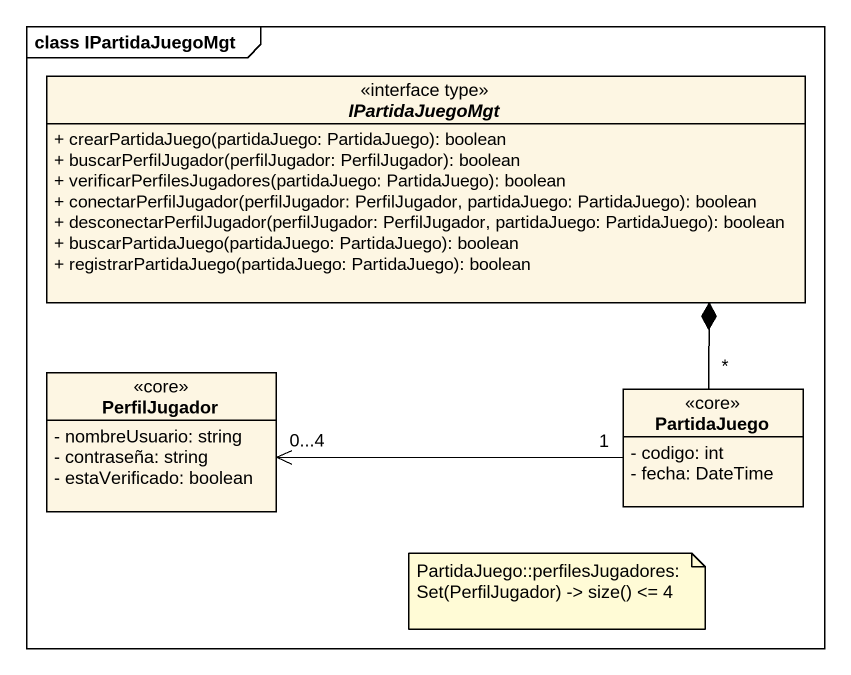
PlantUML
@startuml
mainframe class IPartidaJuegoMgt
hide circle
hide empty members
skinparam classAttributeIconSize 0
interface IPartidaJuegoMgt <<interface type>> {
  + crearPartidaJuego(partidaJuego: PartidaJuego): boolean
  + buscarPerfilJugador(perfilJugador: PerfilJugador): boolean
  + verificarPerfilesJugadores(partidaJuego: PartidaJuego): boolean
  + conectarPerfilJugador(perfilJugador: PerfilJugador, partidaJuego: PartidaJuego): boolean
  + desconectarPerfilJugador(perfilJugador: PerfilJugador, partidaJuego: PartidaJuego): boolean
  + buscarPartidaJuego(partidaJuego: PartidaJuego): boolean
  + registrarPartidaJuego(partidaJuego: PartidaJuego): boolean
}
class PerfilJugador <<core>> {
  - nombreUsuario: string
  - contraseña: string
  - estaVerificado: boolean
}
class PartidaJuego <<core>> {
  - codigo: int
  - fecha: DateTime
}
PerfilJugador "0...4" <-right- "1" PartidaJuego
PartidaJuego "*" -up-* IPartidaJuegoMgt
note as N1
  PartidaJuego::perfilesJugadores: Set(PerfilJugador) -> size() <= 4
end note
@enduml
